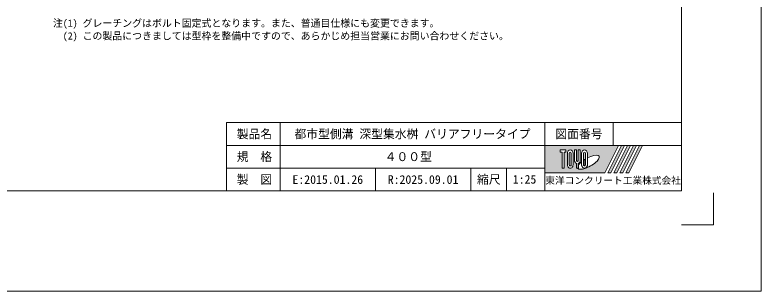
# Model space of a CAD drawing. Units: millimetres, scale not verified. Extents: x 63886 to 97934, y 3628 to 26930.
# Drawn here: x 80534 to 86382, y 3628 to 5796 of the extents above; entities that cross this region are included whole.
import ezdxf
from ezdxf.enums import TextEntityAlignment as Align

# ---------------------------------------------------------------- set-up
doc = ezdxf.new("R2010")
doc.units = ezdxf.units.MM
doc.header["$LTSCALE"] = 30
for name, color, linetype, lineweight in [('0_2', 7, 'Continuous', 13), ('Defpoints_3', 8, 'Continuous', 0), ('図枠', 7, 'Continuous', 13), ('寸法表', 7, 'Continuous', 13)]:
    doc.layers.add(name, color=color, linetype=linetype, lineweight=lineweight)
doc.styles.add('ＭＳ ゴシック', font='')
doc.styles.get('ＭＳ ゴシック').set_extended_font_data('MS Gothic')

msp = doc.modelspace()

# ---------------------------------------------------------------- hatches: boundary and pattern name
at = {"layer": '図枠'}
h = msp.add_hatch(color=256, dxfattribs=at)
h.paths.add_polyline_path([(84686.31, 4771.99), (84686.31, 4557.71), (85157.74, 4557.71), (85264.88, 4771.99)])
edge = h.paths.add_edge_path(flags=16)
edge.add_ellipse((85028.6, 4640.09), major_axis=(83.96, 46.99), ratio=0.3471473, start_angle=-144.311216, end_angle=72.189903, ccw=False)
edge.add_ellipse((84997.51, 4619.8), major_axis=(0, 28.57), ratio=0.8463542, start_angle=-160.703456, end_angle=-90)
edge.add_line((85021.69, 4619.8), (85021.69, 4674.26))
edge = h.paths.add_edge_path(flags=16)
edge.add_ellipse((84997.51, 4709.91), major_axis=(0, 26.37), ratio=0.8463542, start_angle=-90, end_angle=90, ccw=False)
edge.add_line((85019.83, 4709.91), (85019.83, 4619.8))
edge.add_ellipse((84997.51, 4619.8), major_axis=(0, 26.37), ratio=0.8463542, start_angle=90, end_angle=-90, ccw=False)
edge.add_line((84975.19, 4619.8), (84975.19, 4709.91))
edge = h.paths.add_edge_path(flags=16)
edge.add_line((85004.95, 4709.91), (85004.95, 4619.8))
edge.add_ellipse((84997.51, 4619.8), major_axis=(0, 8.79), ratio=0.8463541, start_angle=90, end_angle=-90, ccw=False)
edge.add_line((84990.07, 4619.8), (84990.07, 4709.91))
edge.add_ellipse((84997.51, 4709.91), major_axis=(0, 8.79), ratio=0.8463541, start_angle=-90, end_angle=90, ccw=False)
edge = h.paths.add_edge_path(flags=16)
edge.add_line((85003.09, 4663.85), (85003.09, 4619.8))
edge.add_ellipse((84997.51, 4619.8), major_axis=(0, 6.59), ratio=0.8463541, start_angle=90, end_angle=-90, ccw=False)
edge.add_line((84991.93, 4619.8), (84991.93, 4656.64))
edge.add_ellipse((85028.6, 4640.09), major_axis=(83.96, 46.99), ratio=0.3471473, start_angle=107.791742, end_angle=126.471319, ccw=False)
edge = h.paths.add_edge_path(flags=16)
edge.add_line((84964.03, 4736.28), (84964.03, 4655.51))
edge.add_ellipse((84941.7, 4655.51), major_axis=(0, 26.37), ratio=0.8463542, start_angle=-163.341167, end_angle=-90, ccw=False)
edge.add_line((84949.14, 4630.65), (84949.14, 4593.42))
edge.add_line((84949.14, 4593.42), (84934.26, 4593.42))
edge.add_line((84934.26, 4593.42), (84934.26, 4630.65))
edge.add_ellipse((84941.7, 4655.51), major_axis=(0, 26.37), ratio=0.8463542, start_angle=90, end_angle=163.341167, ccw=False)
edge.add_line((84919.38, 4655.51), (84919.38, 4736.28))
edge.add_line((84919.38, 4736.28), (84934.26, 4736.28))
edge.add_line((84934.26, 4736.28), (84934.26, 4655.51))
edge.add_ellipse((84941.7, 4655.51), major_axis=(0, 8.79), ratio=0.8463541, start_angle=90, end_angle=-90)
edge.add_line((84949.14, 4655.51), (84949.14, 4736.28))
edge.add_line((84949.14, 4736.28), (84964.03, 4736.28))
edge = h.paths.add_edge_path(flags=16)
edge.add_line((84973.33, 4642.54), (84973.33, 4619.8))
edge.add_ellipse((84997.51, 4619.8), major_axis=(0, 28.57), ratio=0.8463542, start_angle=90, end_angle=-171.54427)
edge.add_ellipse((85028.6, 4640.09), major_axis=(83.96, 46.99), ratio=0.3471473, start_angle=-178.649536, end_angle=-148.292442, ccw=False)
edge.add_line((84945.94, 4591.23), (84951, 4591.23))
edge.add_line((84951, 4591.23), (84951, 4619.08))
edge.add_ellipse((85028.6, 4640.09), major_axis=(83.96, 46.99), ratio=0.3471473, start_angle=148.219121, end_angle=165.908122, ccw=False)
edge = h.paths.add_edge_path(flags=16)
edge.add_ellipse((84885.9, 4709.91), major_axis=(0, 26.37), ratio=0.8463542, start_angle=-90, end_angle=90, ccw=False)
edge.add_line((84908.22, 4709.91), (84908.22, 4619.8))
edge.add_ellipse((84885.9, 4619.8), major_axis=(0, 26.37), ratio=0.8463542, start_angle=90, end_angle=-90, ccw=False)
edge.add_line((84863.58, 4619.8), (84863.58, 4709.91))
edge = h.paths.add_edge_path(flags=16)
edge.add_line((84893.34, 4709.91), (84893.34, 4619.8))
edge.add_ellipse((84885.9, 4619.8), major_axis=(0, 8.79), ratio=0.8463541, start_angle=90, end_angle=-90, ccw=False)
edge.add_line((84878.46, 4619.8), (84878.46, 4709.91))
edge.add_ellipse((84885.9, 4709.91), major_axis=(0, 8.79), ratio=0.8463541, start_angle=-90, end_angle=90, ccw=False)
h.paths.add_polyline_path([(84852.42, 4736.28), (84852.42, 4718.7), (84837.54, 4718.7), (84837.54, 4593.42), (84822.66, 4593.42), (84822.66, 4718.7), (84807.78, 4718.7), (84807.78, 4736.28)], flags=16)
for points in [[(85181.31, 4557.71), (85204.88, 4557.71), (85312.03, 4771.99), (85288.46, 4771.99)], [(85359.17, 4771.99), (85335.6, 4771.99), (85228.46, 4557.71), (85252.03, 4557.71)], [(85406.31, 4771.99), (85382.74, 4771.99), (85275.6, 4557.71), (85299.17, 4557.71)], [(85453.46, 4771.99), (85429.88, 4771.99), (85322.74, 4557.71), (85346.31, 4557.71)]]:
    msp.add_hatch(color=256, dxfattribs=at).paths.add_polyline_path(points)

# ---------------------------------------------------------------- linework, layer by layer
at = {"layer": '0_2', "color": 1}
for p, q in [((86381.5, 13082.38), (86381.5, 3628.18)), ((86381.5, 3628.18), (63886.48, 3628.18))]:
    msp.add_line(p, q, dxfattribs=at)
at = {"layer": 'Defpoints_3', "color": 7, "lineweight": 13}
for p in [(86007.74, 4398.78), (85757.74, 4148.78)]:
    msp.add_line(p, (86007.74, 4148.78), dxfattribs=at)
at = {"layer": '図枠', "lineweight": 20}
for p, q in [((85757.74, 4414.85), (85757.74, 11307.71)), ((85757.74, 4950.57), (82192.9, 4950.57)), ((82192.9, 4414.85), (82192.9, 4950.57)), ((82612.39, 4414.85), (82612.39, 4950.57)), ((84686.31, 4414.85), (84686.31, 4950.57)), ((85222.03, 4771.99), (85222.03, 4950.57)), ((85757.74, 4771.99), (82192.9, 4771.99)), ((84686.31, 4593.42), (82192.9, 4593.42)), ((83359.15, 4414.85), (83359.15, 4593.42)), ((84105.91, 4414.85), (84105.91, 4593.42)), ((84386.11, 4414.85), (84386.11, 4593.42)), ((75757.74, 4414.85), (85757.74, 4414.85))]:
    msp.add_line(p, q, dxfattribs=at)
at = {"layer": '図枠', "lineweight": 5}
for p, q in [((85264.88, 4771.99), (85157.74, 4557.71)), ((85288.46, 4771.99), (85181.31, 4557.71)), ((85312.03, 4771.99), (85204.88, 4557.71)), ((85335.6, 4771.99), (85228.46, 4557.71)), ((85359.17, 4771.99), (85252.03, 4557.71)), ((85382.74, 4771.99), (85275.6, 4557.71)), ((85406.31, 4771.99), (85299.17, 4557.71)), ((85429.88, 4771.99), (85322.74, 4557.71)), ((85453.46, 4771.99), (85346.31, 4557.71)), ((84807.78, 4736.28), (84807.78, 4718.7)), ((84807.78, 4736.28), (84852.42, 4736.28)), ((84822.66, 4718.7), (84807.78, 4718.7)), ((84822.66, 4718.7), (84822.66, 4593.42)), ((84837.54, 4718.7), (84837.54, 4593.42)), ((84852.42, 4718.7), (84837.54, 4718.7)), ((84852.42, 4736.28), (84852.42, 4718.7)), ((84863.58, 4709.91), (84863.58, 4619.8)), ((84878.46, 4619.8), (84878.46, 4709.91)), ((84893.34, 4709.91), (84893.34, 4619.8)), ((84908.22, 4619.8), (84908.22, 4709.91)), ((84919.38, 4655.51), (84919.38, 4736.28)), ((84919.38, 4736.28), (84934.26, 4736.28)), ((84934.26, 4736.28), (84934.26, 4655.51)), ((84949.14, 4655.51), (84949.14, 4736.28)), ((84949.14, 4736.28), (84964.03, 4736.28)), ((84964.03, 4736.28), (84964.03, 4655.51)), ((84975.19, 4709.91), (84975.19, 4619.8)), ((84990.07, 4619.8), (84990.07, 4709.91)), ((85004.95, 4709.91), (85004.95, 4619.8)), ((85019.83, 4619.8), (85019.83, 4709.91)), ((84934.26, 4630.65), (84934.26, 4593.42)), ((84949.14, 4630.65), (84949.14, 4593.42)), ((84973.33, 4642.54), (84973.33, 4619.8)), ((84991.93, 4619.8), (84991.93, 4656.64)), ((85003.09, 4663.85), (85003.09, 4619.8)), ((85021.69, 4619.8), (85021.69, 4674.26)), ((84837.54, 4593.42), (84822.66, 4593.42)), ((84949.14, 4593.42), (84934.26, 4593.42)), ((84945.94, 4591.23), (84951, 4591.23)), ((84951, 4619.08), (84951, 4591.23)), ((84686.31, 4557.71), (85157.74, 4557.71)), ((85181.31, 4557.71), (85204.88, 4557.71)), ((85228.46, 4557.71), (85252.03, 4557.71)), ((85275.6, 4557.71), (85299.17, 4557.71)), ((85322.74, 4557.71), (85346.31, 4557.71))]:
    msp.add_line(p, q, dxfattribs=at)
for centre, major_axis, ratio, start_param, end_param in [((84997.51, 4709.91), (0, 26.37), 0.846354, 4.712389, 7.8539816), ((84885.9, 4709.91), (0, 26.37), 0.846354, 4.712389, 7.8539816), ((84885.9, 4709.91), (0, 8.79), 0.846354, 4.712389, 7.8539816), ((84997.51, 4709.91), (0, 8.79), 0.846354, 4.712389, 7.8539816), ((85028.6, 4640.09), (83.96, 46.99), 0.347147, 4.2621853, 7.7429163), ((84941.7, 4655.51), (0, 26.37), 0.846354, 1.5707963, 2.8017557), ((84941.7, 4655.51), (0, 8.79), 0.846354, 1.5707963, 4.712389), ((84941.7, 4655.51), (0, 26.37), 0.846354, 3.4814296, 4.712389), ((85028.6, 4640.09), (83.96, 46.99), 0.347147, 2.0815197, 2.5155126), ((85028.6, 4640.09), (83.96, 46.99), 0.347147, 1.6817405, 1.8219833), ((84885.9, 4619.8), (0, 26.37), 0.846354, 1.5707963, 4.712389), ((84885.9, 4619.8), (0, 8.79), 0.846354, 1.5707963, 4.712389), ((85028.6, 4640.09), (83.96, 46.99), 0.347147, 3.2093975, 4.2004451), ((84997.51, 4619.8), (0, 28.57), 0.846354, 1.5707963, 3.3154679), ((84997.51, 4619.8), (0, 26.37), 0.846354, 1.5707963, 4.712389), ((84997.51, 4619.8), (0, 8.79), 0.846354, 1.5707963, 4.712389), ((84997.51, 4619.8), (0, 6.59), 0.846354, 1.5707963, 4.712389), ((84997.51, 4619.8), (0, 28.57), 0.846354, 3.5338438, 4.712389)]:
    msp.add_ellipse(centre, major_axis=major_axis, ratio=ratio, start_param=start_param, end_param=end_param, dxfattribs=at)

# ---------------------------------------------------------------- texts
at = {"layer": '図枠', "style": 'ＭＳ ゴシック'}
for s, height, p in [('製品名', 67.82, (82410.84, 4861.28)), ('都市型側溝 深型集水桝 バリアフリータイプ', 67.82, (83649.35, 4861.28)), ('図面番号', 67.82, (84954.17, 4861.28)), ('規  格', 67.82, (82410.84, 4682.71)), ('４００型', 67.82, (83616.28, 4682.71)), ('製\u3000図', 67.82, (82410.84, 4504.14)), ('E:2015.01.26', 67.82, (82985.77, 4504.14)), ('R:2025.09.01', 67.82, (83732.53, 4504.14)), ('縮尺', 67.82, (84247.39, 4504.14)), ('東洋コンクリート工業株式会社', 54.25, (85222.03, 4496.62))]:
    msp.add_text(s, height=height, dxfattribs=at).set_placement(p, align=Align.MIDDLE_CENTER)
msp.add_text('1:25', height=67.82, dxfattribs=at).set_placement((84435.4, 4451.52), align=Align.BOTTOM_LEFT)
at = {"layer": '寸法表', "style": 'ＭＳ ゴシック'}
for s, p in [('注(1) グレーチングはボルト固定式となります。また、普通目仕様にも変更できます。', (80831.15, 5759.79)), ('\u3000(2) この製品につきましては型枠を整備中ですので、あらかじめ担当営業にお問い合わせください。', (80831.15, 5659.79))]:
    msp.add_text(s, height=56.96, dxfattribs=at).set_placement(p, align=Align.TOP_LEFT)

doc.saveas('drawing.dxf')
